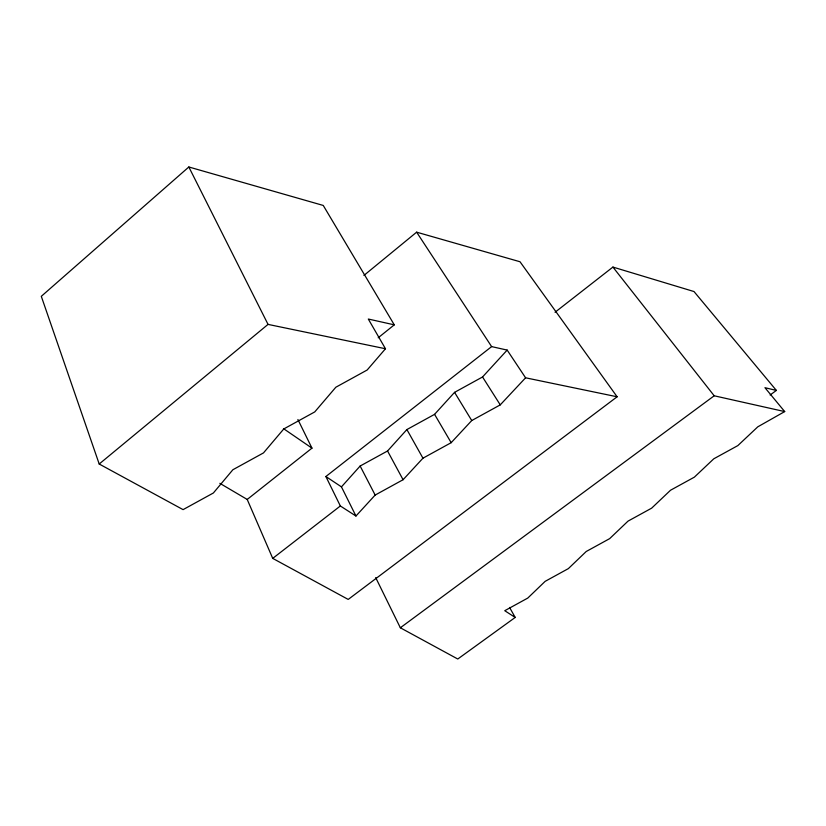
<?xml version="1.0" encoding="UTF-8"?>
<svg xmlns="http://www.w3.org/2000/svg" width="826" height="826" viewBox="0 0 826 826"><rect width="100%" height="100%" fill="white"/><g stroke="black" fill="none" stroke-linecap="round" stroke-linejoin="round"><path stroke-width="1.24" d="M394.281 324.845L368.293 319.032L385.474 348.748L367.167 370.007L335.831 387.239L314.747 411.916L283.772 428.952L263.494 452.906L232.87 469.746L213.376 492.988L183.083 509.632L99.203 464.016L41.3 296.327L188.834 166.986L323.255 205.447L394.281 324.845L378.194 337.782M525.584 377.802L500.257 404.874L471.739 420.548L451.172 442.684L422.953 458.193L403.078 479.72L375.159 495.063L355.954 516.023L341.448 486.875L360.146 466.029L387.549 450.975L406.888 429.561L434.569 414.342L454.568 392.35L482.539 376.976L507.164 350.09L525.584 377.802L617.125 396.79L348.211 599.428L272.725 558.386L247.211 499.451L219.85 483.324M99.203 464.016L268.037 324.391L385.474 348.748M363.915 275.43L416.634 232.168L520.008 261.749L617.125 396.79M247.211 499.451L311.96 448.146L297.907 419.525M355.954 516.023L340.343 505.977L325.878 476.519L491.625 346.61L507.164 350.09M555.051 312.259L612.923 267.077L694.005 291.547L776.378 390.43L770.131 394.993M272.725 558.386L340.343 505.977M400.342 627.781L714.201 395.788L784.7 411.585L757.793 426.825L737.835 445.606L713.788 458.802L694.367 477.149L670.536 490.231L651.652 508.155L628.028 521.123L609.66 538.635L586.233 551.489L568.371 568.608L545.15 581.349L527.773 598.076L504.748 610.703L515.207 617.445L457.769 659.014L400.342 627.781L375.696 577.601M776.378 390.43L764.948 387.693L784.7 411.585M325.878 476.519L341.448 486.875M283.473 428.611L311.96 448.146M612.923 267.077L714.201 395.788M416.634 232.168L491.625 346.61M482.539 376.976L500.257 404.874M454.568 392.35L471.739 420.548M434.569 414.342L451.172 442.684M509.58 607.451L515.207 617.445M406.888 429.561L422.953 458.193M387.549 450.975L403.078 479.72M360.146 466.029L375.159 495.063M188.834 166.986L268.037 324.391"/></g></svg>
